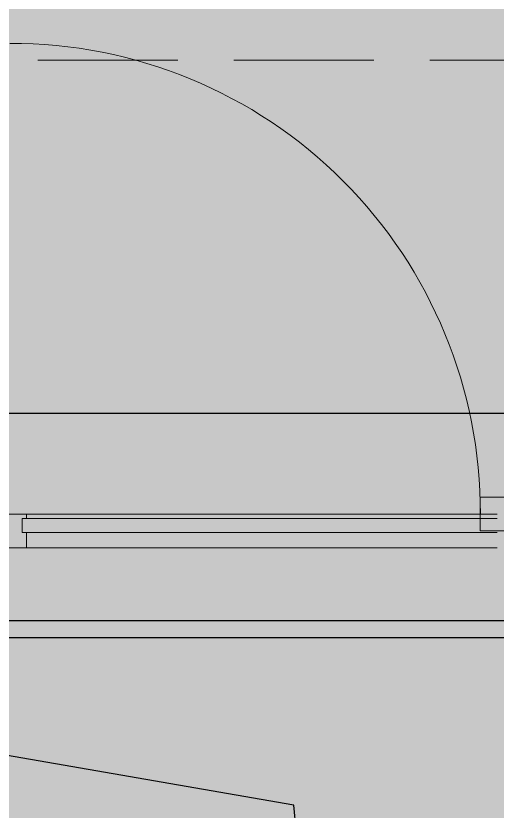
# Model space of a CAD drawing. Header units: inches. Extents: x 143994 to 247866, y 243815 to 272761.
# Drawn here: x 173517 to 174376, y 261216 to 262635 of the extents above; entities that cross this region are included whole.
import ezdxf

# ---------------------------------------------------------------- set-up
doc = ezdxf.new("R2010")
doc.units = ezdxf.units.IN
doc.header["$LTSCALE"] = 1000
doc.header["$MEASUREMENT"] = 0
doc.linetypes.add('DASH', pattern=[0.35, 0.25, -0.1])
doc.layers.get('DEFPOINTS').update_dxf_attribs({"color": 62})
for name, color, linetype in [('0-建筑1F', 127, 'Continuous'), ('0-建筑2F', 127, 'Continuous'), ('A-Wall-Patn', 255, 'Continuous'), ('I-finish', 8, 'Continuous'), ('PUB_HATCH', 8, 'Continuous')]:
    doc.layers.add(name, color=color, linetype=linetype)
doc.layers.add('MQ-HZ幕墙绘制', color=6, linetype='Continuous', lineweight=13)
doc.layers.add('散水线', color=8, linetype='Continuous', lineweight=15)

# ---------------------------------------------------------------- blocks, each defined once
blk = doc.blocks.new('144')
at = {"layer": 'MQ-HZ幕墙绘制', "color": 127}
for p, q in [((655306.9, -378470.3), (655306.9, -378410.3)), ((655306.9, -378410.3), (655366.9, -378410.3)), ((655366.9, -378470.3), (655306.9, -378470.3))]:
    blk.add_line(p, q, dxfattribs=at)
blk.add_arc((654469.7, -378437.5), 837.3, 359.8126, 90.1874, dxfattribs=at)
at = {"layer": 'PUB_HATCH', "color": 127}
blk.add_line((654406.9, -378630.3), (655366.9, -378630.3), dxfattribs=at)
at = {"layer": '散水线', "color": 127, "linetype": 'DASH'}
blk.add_line((658966.9, -377630.3), (653211.9, -377630.3), dxfattribs=at)
blk = doc.blocks.new('1442323')
at = {"layer": 'I-finish', "color": 127}
for p, q in [((696994.3, -379018.8), (695261.9, -378719.3)), ((697436.9, -383819.3), (696994.3, -379018.8))]:
    blk.add_line(p, q, dxfattribs=at)
at = {"layer": 'MQ-HZ幕墙绘制', "color": 127}
for p, q in [((696516.9, -378499.3), (696456.9, -378499.3)), ((696508.9, -378532.3), (696508.9, -378507.3)), ((696508.9, -378507.3), (696516.9, -378507.3)), ((697356.9, -378499.3), (696516.9, -378499.3)), ((696516.9, -378507.3), (696516.9, -378499.3)), ((696516.9, -378507.3), (697356.9, -378507.3)), ((696516.9, -378532.3), (696508.9, -378532.3)), ((696516.9, -378532.3), (697356.9, -378532.3)), ((696516.9, -378559.3), (696516.9, -378532.3)), ((696456.9, -378559.3), (696516.9, -378559.3)), ((696516.9, -378559.3), (697356.9, -378559.3))]:
    blk.add_line(p, q, dxfattribs=at)
at = {"layer": 'PUB_HATCH', "color": 127}
for p, q in [((696466.9, -378319.3), (697406.9, -378319.3)), ((696456.9, -378719.3), (697416.9, -378719.3))]:
    blk.add_line(p, q, dxfattribs=at)

msp = doc.modelspace()

# ---------------------------------------------------------------- hatches: boundary and pattern name
at = {"layer": 'DEFPOINTS'}
h = msp.add_hatch(dxfattribs=at)
h.set_pattern_fill('ANSI31', color=250)
h.set_pattern_definition([(45, (-65482.5842, -4e-05), (-1.122532015, 1.122532015), [])])
h.paths.add_polyline_path([(182383.45, 243814.78), (157803.44, 243814.78), (157803.44, 270814.78), (182383.45, 270814.78)])

# ---------------------------------------------------------------- linework, layer by layer
at = {"layer": 'A-Wall-Patn', "color": 11}
msp.add_lwpolyline([(150345.62, 253131.1), (150345.62, 260486.1), (152475.62, 260486.1), (152475.62, 264126.1), (156915.62, 264126.1), (156915.62, 264396.1), (157915.62, 264396.1), (157915.62, 260436.1), (159725.62, 260436.1), (159725.62, 264126.1), (165235.62, 264126.1), (165235.62, 258286.1), (166875.62, 258286.1), (166875.62, 261926.1), (172000.62, 261926.1), (172000.62, 262196.1), (173000.62, 262196.1), (173000.62, 261926.1), (177435.62, 261926.1), (177435.62, 258286.1), (179565.62, 258286.1), (179565.62, 250931.1)], dxfattribs=at)

# ---------------------------------------------------------------- block references
at = {"layer": '0-建筑1F'}
msp.add_blockref('144', (-480961.31, 640186.38), dxfattribs=at)
at = {"layer": '0-建筑2F'}
msp.add_blockref('1442323', (-522981.31, 640245.41), dxfattribs=at)

doc.saveas('drawing.dxf')
